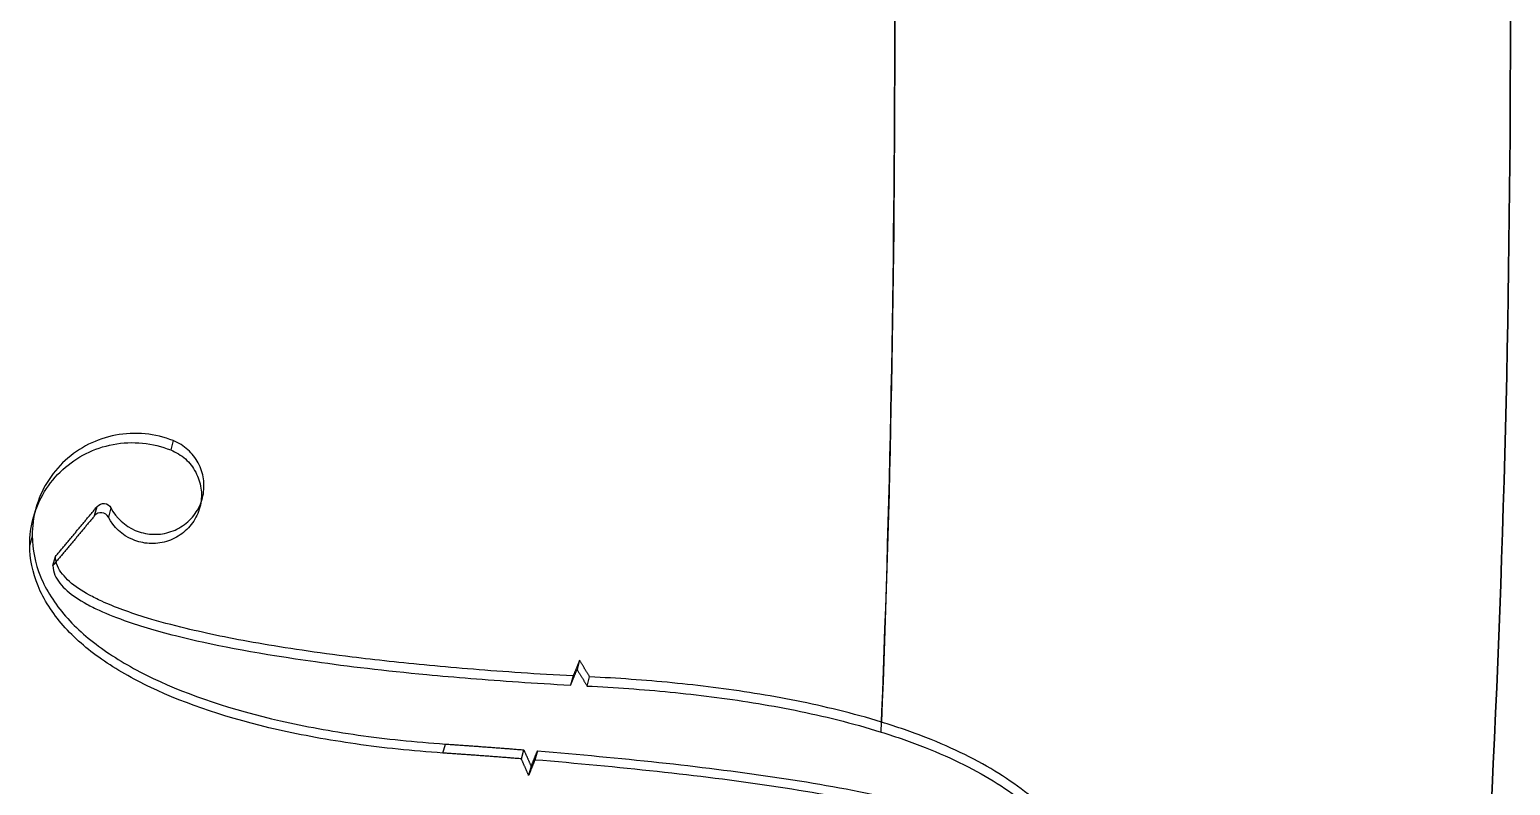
# Model space of a CAD drawing. Header units: millimetres. Extents: x -377 to 377, y -222 to 223.
# Drawn here: x -49.4 to 131.4, y -92.4 to -0.1 of the extents above; entities that cross this region are included whole.
import ezdxf

# ---------------------------------------------------------------- set-up
doc = ezdxf.new("R2010")
doc.units = ezdxf.units.MM
doc.layers.add('TOP_PLATE_ORIENTED', color=7, linetype='CONTINUOUS')

msp = doc.modelspace()

# ---------------------------------------------------------------- linework, layer by layer
at = {"layer": 'TOP_PLATE_ORIENTED'}
for p, q in [((-31.85, -50.29, -126.67), (-32.17, -51.43, -121.83)), ((-31.85, -50.29, -126.67), (-32.17, -51.43, -121.83)), ((-41.45, -59.45, -123.23), (-41.14, -58.33, -128.03)), ((-41.45, -59.45, -123.23), (-41.14, -58.33, -128.03)), ((-39.47, -58.5, -128.04), (-39.78, -59.63, -123.24)), ((-39.47, -58.5, -128.04), (-39.78, -59.63, -123.24)), ((-49.06, -61.92, -128.72), (-49.38, -63.05, -123.93)), ((-49.06, -61.92, -128.72), (-49.38, -63.05, -123.93)), ((-46.54, -65.56, -124.41), (-46.23, -64.44, -129.19)), ((-46.54, -65.56, -124.41), (-46.23, -64.44, -129.19)), ((17.74, -77.12, -129.84), (17.43, -78.24, -125.07)), ((17.74, -77.12, -129.84), (17.43, -78.24, -125.07)), ((16.96, -79.04, -130.25), (16.65, -80.16, -125.49)), ((16.96, -79.04, -130.25), (16.65, -80.16, -125.49)), ((18.66, -80.27, -125.39), (18.97, -79.15, -130.16)), ((18.66, -80.27, -125.39), (18.97, -79.15, -130.16)), ((1.05, -88.46, -128.39), (1.36, -87.36, -133.08)), ((1.05, -88.46, -128.39), (1.36, -87.36, -133.08)), ((10.64, -89.17, -127.88), (10.94, -88.07, -132.59)), ((10.64, -89.17, -127.88), (10.94, -88.07, -132.59)), ((12.6, -88.2, -132.5), (12.29, -89.31, -127.79)), ((12.6, -88.2, -132.5), (12.29, -89.31, -127.79)), ((11.83, -90.08, -133.02), (11.52, -91.19, -128.32)), ((11.83, -90.08, -133.02), (11.52, -91.19, -128.32))]:
    msp.add_line(p, q, dxfattribs=at)
for points, knots in [([(120.44, 187.83, -140.61), (124.08, 163.34, -135.72), (126.81, 133.91, -131.76), (128.63, 101.77, -129.07), (130.45, 69.63, -126.38), (131.36, 34.78, -124.97), (131.36, -0.07, -124.97), (131.36, -34.91, -124.97), (130.45, -69.76, -126.38), (128.63, -101.9, -129.07), (126.81, -134.04, -131.76), (124.08, -163.47, -135.72), (120.44, -187.97, -140.61)], [0, 0, 0, 0, 0.25, 0.25, 0.25, 0.5, 0.5, 0.5, 0.75, 0.75, 0.75, 1, 1, 1, 1]), ([(120.44, 187.83, -140.61), (124.08, 163.34, -135.72), (126.81, 133.91, -131.76), (128.63, 101.77, -129.07), (130.45, 69.63, -126.38), (131.36, 34.78, -124.97), (131.36, -0.07, -124.97), (131.36, -34.91, -124.97), (130.45, -69.76, -126.38), (128.63, -101.9, -129.07), (126.81, -134.04, -131.76), (124.08, -163.47, -135.72), (120.44, -187.97, -140.61)], [0, 0, 0, 0, 0.25, 0.25, 0.25, 0.5, 0.5, 0.5, 0.75, 0.75, 0.75, 1, 1, 1, 1]), ([(120.44, -187.97, -135.61), (124.08, -163.47, -130.72), (126.81, -134.04, -126.76), (128.63, -101.9, -124.07), (130.45, -69.76, -121.38), (131.36, -34.91, -119.97), (131.36, -0.07, -119.97), (131.36, 34.78, -119.97), (130.45, 69.63, -121.38), (128.63, 101.77, -124.07), (126.81, 133.91, -126.76), (124.08, 163.34, -130.72), (120.44, 187.83, -135.61)], [0, 0, 0, 0, 0.25, 0.25, 0.25, 0.5, 0.5, 0.5, 0.75, 0.75, 0.75, 1, 1, 1, 1]), ([(120.44, -187.97, -135.61), (124.08, -163.47, -130.72), (126.81, -134.04, -126.76), (128.63, -101.9, -124.07), (130.45, -69.76, -121.38), (131.36, -34.91, -119.97), (131.36, -0.07, -119.97), (131.36, 34.78, -119.97), (130.45, 69.63, -121.38), (128.63, 101.77, -124.07), (126.81, 133.91, -126.76), (124.08, 163.34, -130.72), (120.44, 187.83, -135.61)], [0, 0, 0, 0, 0.25, 0.25, 0.25, 0.5, 0.5, 0.5, 0.75, 0.75, 0.75, 1, 1, 1, 1]), ([(54.54, -85.89, -124.2), (55.65, -59.46, -120.44), (56.21, -29.77, -118.45), (56.21, -0.07, -118.45), (56.21, 29.63, -118.45), (55.65, 59.33, -120.44), (54.54, 85.76, -124.2)], [0, 0, 0, 0, 0.5, 0.5, 0.5, 1, 1, 1, 1]), ([(54.54, -85.89, -124.2), (55.65, -59.46, -120.44), (56.21, -29.77, -118.45), (56.21, -0.07, -118.45), (56.21, 29.63, -118.45), (55.65, 59.33, -120.44), (54.54, 85.76, -124.2)], [0, 0, 0, 0, 0.5, 0.5, 0.5, 1, 1, 1, 1]), ([(54.59, 84.54, -129.03), (55.67, 58.43, -125.38), (56.21, 29.18, -123.45), (56.21, -0.07, -123.45), (56.21, -29.31, -123.45), (55.67, -58.56, -125.38), (54.59, -84.68, -129.03)], [0, 0, 0, 0, 0.5, 0.5, 0.5, 1, 1, 1, 1]), ([(54.59, 84.54, -129.03), (55.67, 58.43, -125.38), (56.21, 29.18, -123.45), (56.21, -0.07, -123.45), (56.21, -29.31, -123.45), (55.67, -58.56, -125.38), (54.59, -84.68, -129.03)], [0, 0, 0, 0, 0.5, 0.5, 0.5, 1, 1, 1, 1]), ([(-49.38, -63.05, -123.93), (-49.39, -61.91, -123.72), (-49.24, -60.76, -123.51), (-48.93, -59.66, -123.32), (-48.63, -58.56, -123.12), (-48.17, -57.5, -122.94), (-47.56, -56.52, -122.77), (-46.96, -55.53, -122.61), (-46.2, -54.62, -122.45), (-45.34, -53.83, -122.33), (-44.49, -53.05, -122.2), (-43.52, -52.39, -122.09), (-42.49, -51.87, -122), (-41.46, -51.35, -121.92), (-40.36, -50.97, -121.85), (-39.19, -50.75, -121.81), (-38.03, -50.53, -121.77), (-36.8, -50.48, -121.75), (-35.61, -50.59, -121.75), (-34.42, -50.7, -121.75), (-33.26, -50.99, -121.78), (-32.17, -51.43, -121.83)], [0, 0, 0, 0, 0.142857, 0.142857, 0.142857, 0.285714, 0.285714, 0.285714, 0.428571, 0.428571, 0.428571, 0.571429, 0.571429, 0.571429, 0.714286, 0.714286, 0.714286, 0.857143, 0.857143, 0.857143, 1, 1, 1, 1]), ([(-49.38, -63.05, -123.93), (-49.39, -61.91, -123.72), (-49.24, -60.76, -123.51), (-48.93, -59.66, -123.32), (-48.63, -58.56, -123.12), (-48.17, -57.5, -122.94), (-47.56, -56.52, -122.77), (-46.96, -55.53, -122.61), (-46.2, -54.62, -122.45), (-45.34, -53.83, -122.33), (-44.49, -53.05, -122.2), (-43.52, -52.39, -122.09), (-42.49, -51.87, -122), (-41.46, -51.35, -121.92), (-40.36, -50.97, -121.85), (-39.19, -50.75, -121.81), (-38.03, -50.53, -121.77), (-36.8, -50.48, -121.75), (-35.61, -50.59, -121.75), (-34.42, -50.7, -121.75), (-33.26, -50.99, -121.78), (-32.17, -51.43, -121.83)], [0, 0, 0, 0, 0.142857, 0.142857, 0.142857, 0.285714, 0.285714, 0.285714, 0.428571, 0.428571, 0.428571, 0.571429, 0.571429, 0.571429, 0.714286, 0.714286, 0.714286, 0.857143, 0.857143, 0.857143, 1, 1, 1, 1]), ([(-31.85, -50.29, -126.67), (-32.95, -49.86, -126.62), (-34.11, -49.57, -126.59), (-35.3, -49.45, -126.59), (-36.49, -49.34, -126.58), (-37.72, -49.4, -126.6), (-38.89, -49.62, -126.65), (-40.06, -49.84, -126.69), (-41.16, -50.22, -126.75), (-42.19, -50.74, -126.84), (-43.22, -51.26, -126.92), (-44.18, -51.92, -127.03), (-45.04, -52.71, -127.15), (-45.9, -53.49, -127.28), (-46.65, -54.41, -127.42), (-47.25, -55.39, -127.59), (-47.86, -56.38, -127.75), (-48.32, -57.43, -127.93), (-48.62, -58.54, -128.12), (-48.93, -59.64, -128.31), (-49.08, -60.78, -128.51), (-49.06, -61.92, -128.72)], [0, 0, 0, 0, 0.142857, 0.142857, 0.142857, 0.285714, 0.285714, 0.285714, 0.428571, 0.428571, 0.428571, 0.571429, 0.571429, 0.571429, 0.714286, 0.714286, 0.714286, 0.857143, 0.857143, 0.857143, 1, 1, 1, 1]), ([(-31.85, -50.29, -126.67), (-32.95, -49.86, -126.62), (-34.11, -49.57, -126.59), (-35.3, -49.45, -126.59), (-36.49, -49.34, -126.58), (-37.72, -49.4, -126.6), (-38.89, -49.62, -126.65), (-40.06, -49.84, -126.69), (-41.16, -50.22, -126.75), (-42.19, -50.74, -126.84), (-43.22, -51.26, -126.92), (-44.18, -51.92, -127.03), (-45.04, -52.71, -127.15), (-45.9, -53.49, -127.28), (-46.65, -54.41, -127.42), (-47.25, -55.39, -127.59), (-47.86, -56.38, -127.75), (-48.32, -57.43, -127.93), (-48.62, -58.54, -128.12), (-48.93, -59.64, -128.31), (-49.08, -60.78, -128.51), (-49.06, -61.92, -128.72)], [0, 0, 0, 0, 0.142857, 0.142857, 0.142857, 0.285714, 0.285714, 0.285714, 0.428571, 0.428571, 0.428571, 0.571429, 0.571429, 0.571429, 0.714286, 0.714286, 0.714286, 0.857143, 0.857143, 0.857143, 1, 1, 1, 1]), ([(-39.47, -58.5, -128.04), (-38.84, -59.74, -128.25), (-37.76, -60.72, -128.41), (-36.49, -61.25, -128.5), (-35.86, -61.52, -128.54), (-35.18, -61.68, -128.56), (-34.49, -61.72, -128.56), (-33.79, -61.77, -128.56), (-33.07, -61.69, -128.53), (-32.39, -61.49, -128.49), (-31.71, -61.29, -128.44), (-31.06, -60.96, -128.37), (-30.49, -60.54, -128.29), (-29.92, -60.12, -128.21), (-29.43, -59.59, -128.11), (-29.04, -58.99, -128), (-28.66, -58.4, -127.89), (-28.38, -57.73, -127.77), (-28.23, -57.04, -127.66), (-28.09, -56.35, -127.54), (-28.07, -55.64, -127.43), (-28.16, -54.96, -127.32), (-28.26, -54.28, -127.21), (-28.48, -53.62, -127.12), (-28.8, -53.02, -127.03), (-29.13, -52.42, -126.94), (-29.56, -51.87, -126.87), (-30.07, -51.4, -126.8), (-30.59, -50.94, -126.74), (-31.19, -50.56, -126.7), (-31.85, -50.29, -126.67)], [0, 0, 0, 0, 0.181818, 0.181818, 0.181818, 0.272727, 0.272727, 0.272727, 0.363636, 0.363636, 0.363636, 0.454545, 0.454545, 0.454545, 0.545455, 0.545455, 0.545455, 0.636364, 0.636364, 0.636364, 0.727273, 0.727273, 0.727273, 0.818182, 0.818182, 0.818182, 0.909091, 0.909091, 0.909091, 1, 1, 1, 1]), ([(-39.47, -58.5, -128.04), (-38.84, -59.74, -128.25), (-37.76, -60.72, -128.41), (-36.49, -61.25, -128.5), (-35.86, -61.52, -128.54), (-35.18, -61.68, -128.56), (-34.49, -61.72, -128.56), (-33.79, -61.77, -128.56), (-33.07, -61.69, -128.53), (-32.39, -61.49, -128.49), (-31.71, -61.29, -128.44), (-31.06, -60.96, -128.37), (-30.49, -60.54, -128.29), (-29.92, -60.12, -128.21), (-29.43, -59.59, -128.11), (-29.04, -58.99, -128), (-28.66, -58.4, -127.89), (-28.38, -57.73, -127.77), (-28.23, -57.04, -127.66), (-28.09, -56.35, -127.54), (-28.07, -55.64, -127.43), (-28.16, -54.96, -127.32), (-28.26, -54.28, -127.21), (-28.48, -53.62, -127.12), (-28.8, -53.02, -127.03), (-29.13, -52.42, -126.94), (-29.56, -51.87, -126.87), (-30.07, -51.4, -126.8), (-30.59, -50.94, -126.74), (-31.19, -50.56, -126.7), (-31.85, -50.29, -126.67)], [0, 0, 0, 0, 0.181818, 0.181818, 0.181818, 0.272727, 0.272727, 0.272727, 0.363636, 0.363636, 0.363636, 0.454545, 0.454545, 0.454545, 0.545455, 0.545455, 0.545455, 0.636364, 0.636364, 0.636364, 0.727273, 0.727273, 0.727273, 0.818182, 0.818182, 0.818182, 0.909091, 0.909091, 0.909091, 1, 1, 1, 1]), ([(-32.17, -51.43, -121.83), (-31.51, -51.69, -121.86), (-30.9, -52.07, -121.91), (-30.38, -52.53, -121.98), (-29.87, -53, -122.04), (-29.44, -53.55, -122.12), (-29.12, -54.15, -122.21), (-28.79, -54.75, -122.29), (-28.58, -55.41, -122.4), (-28.48, -56.09, -122.5), (-28.38, -56.77, -122.61), (-28.4, -57.48, -122.73), (-28.55, -58.17, -122.85), (-28.69, -58.86, -122.97), (-28.97, -59.52, -123.09), (-29.35, -60.12, -123.2), (-29.74, -60.71, -123.31), (-30.23, -61.24, -123.41), (-30.8, -61.66, -123.5), (-31.37, -62.09, -123.58), (-32.02, -62.41, -123.65), (-32.7, -62.61, -123.7), (-33.38, -62.81, -123.75), (-34.1, -62.89, -123.77), (-34.79, -62.85, -123.77), (-35.49, -62.81, -123.77), (-36.17, -62.65, -123.75), (-36.8, -62.38, -123.71), (-38.07, -61.85, -123.62), (-39.15, -60.87, -123.45), (-39.78, -59.63, -123.24)], [0, 0, 0, 0, 0.090909, 0.090909, 0.090909, 0.181818, 0.181818, 0.181818, 0.272727, 0.272727, 0.272727, 0.363636, 0.363636, 0.363636, 0.454545, 0.454545, 0.454545, 0.545455, 0.545455, 0.545455, 0.636364, 0.636364, 0.636364, 0.727273, 0.727273, 0.727273, 0.818182, 0.818182, 0.818182, 1, 1, 1, 1]), ([(-32.17, -51.43, -121.83), (-31.51, -51.69, -121.86), (-30.9, -52.07, -121.91), (-30.38, -52.53, -121.98), (-29.87, -53, -122.04), (-29.44, -53.55, -122.12), (-29.12, -54.15, -122.21), (-28.79, -54.75, -122.29), (-28.58, -55.41, -122.4), (-28.48, -56.09, -122.5), (-28.38, -56.77, -122.61), (-28.4, -57.48, -122.73), (-28.55, -58.17, -122.85), (-28.69, -58.86, -122.97), (-28.97, -59.52, -123.09), (-29.35, -60.12, -123.2), (-29.74, -60.71, -123.31), (-30.23, -61.24, -123.41), (-30.8, -61.66, -123.5), (-31.37, -62.09, -123.58), (-32.02, -62.41, -123.65), (-32.7, -62.61, -123.7), (-33.38, -62.81, -123.75), (-34.1, -62.89, -123.77), (-34.79, -62.85, -123.77), (-35.49, -62.81, -123.77), (-36.17, -62.65, -123.75), (-36.8, -62.38, -123.71), (-38.07, -61.85, -123.62), (-39.15, -60.87, -123.45), (-39.78, -59.63, -123.24)], [0, 0, 0, 0, 0.090909, 0.090909, 0.090909, 0.181818, 0.181818, 0.181818, 0.272727, 0.272727, 0.272727, 0.363636, 0.363636, 0.363636, 0.454545, 0.454545, 0.454545, 0.545455, 0.545455, 0.545455, 0.636364, 0.636364, 0.636364, 0.727273, 0.727273, 0.727273, 0.818182, 0.818182, 0.818182, 1, 1, 1, 1]), ([(-39.78, -59.63, -123.24), (-39.92, -59.34, -123.19), (-40.23, -59.13, -123.16), (-40.57, -59.1, -123.15), (-40.9, -59.06, -123.15), (-41.24, -59.2, -123.18), (-41.45, -59.45, -123.23)], [0, 0, 0, 0, 0.5, 0.5, 0.5, 1, 1, 1, 1]), ([(-39.78, -59.63, -123.24), (-39.92, -59.34, -123.19), (-40.23, -59.13, -123.16), (-40.57, -59.1, -123.15), (-40.9, -59.06, -123.15), (-41.24, -59.2, -123.18), (-41.45, -59.45, -123.23)], [0, 0, 0, 0, 0.5, 0.5, 0.5, 1, 1, 1, 1]), ([(-41.14, -58.33, -128.03), (-40.93, -58.07, -127.98), (-40.59, -57.93, -127.95), (-40.25, -57.97, -127.96), (-39.92, -58, -127.96), (-39.61, -58.21, -127.99), (-39.47, -58.5, -128.04)], [0, 0, 0, 0, 0.5, 0.5, 0.5, 1, 1, 1, 1]), ([(-41.14, -58.33, -128.03), (-40.93, -58.07, -127.98), (-40.59, -57.93, -127.95), (-40.25, -57.97, -127.96), (-39.92, -58, -127.96), (-39.61, -58.21, -127.99), (-39.47, -58.5, -128.04)], [0, 0, 0, 0, 0.5, 0.5, 0.5, 1, 1, 1, 1]), ([(1.05, -88.46, -128.39), (-2.68, -88.21, -128.57), (-6.24, -87.83, -128.69), (-9.59, -87.35, -128.75), (-12.95, -86.87, -128.8), (-16.1, -86.29, -128.79), (-19.07, -85.62, -128.72), (-25, -84.27, -128.58), (-30.21, -82.54, -128.22), (-34.61, -80.44, -127.74), (-36.82, -79.39, -127.5), (-38.82, -78.24, -127.23), (-40.6, -77, -126.93), (-42.39, -75.75, -126.63), (-43.96, -74.4, -126.32), (-45.28, -72.89, -125.97), (-46.6, -71.37, -125.63), (-47.67, -69.7, -125.27), (-48.36, -68.04, -124.92), (-49.04, -66.38, -124.58), (-49.35, -64.74, -124.25), (-49.38, -63.05, -123.93)], [0, 0, 0, 0, 0.125, 0.125, 0.125, 0.25, 0.25, 0.25, 0.5, 0.5, 0.5, 0.625, 0.625, 0.625, 0.75, 0.75, 0.75, 0.875, 0.875, 0.875, 1, 1, 1, 1]), ([(1.05, -88.46, -128.39), (-2.68, -88.21, -128.57), (-6.24, -87.83, -128.69), (-9.59, -87.35, -128.75), (-12.95, -86.87, -128.8), (-16.1, -86.29, -128.79), (-19.07, -85.62, -128.72), (-25, -84.27, -128.58), (-30.21, -82.54, -128.22), (-34.61, -80.44, -127.74), (-36.82, -79.39, -127.5), (-38.82, -78.24, -127.23), (-40.6, -77, -126.93), (-42.39, -75.75, -126.63), (-43.96, -74.4, -126.32), (-45.28, -72.89, -125.97), (-46.6, -71.37, -125.63), (-47.67, -69.7, -125.27), (-48.36, -68.04, -124.92), (-49.04, -66.38, -124.58), (-49.35, -64.74, -124.25), (-49.38, -63.05, -123.93)], [0, 0, 0, 0, 0.125, 0.125, 0.125, 0.25, 0.25, 0.25, 0.5, 0.5, 0.5, 0.625, 0.625, 0.625, 0.75, 0.75, 0.75, 0.875, 0.875, 0.875, 1, 1, 1, 1]), ([(-49.06, -61.92, -128.72), (-49.04, -63.6, -129.03), (-48.74, -65.23, -129.35), (-48.06, -66.89, -129.68), (-47.37, -68.55, -130.02), (-46.31, -70.23, -130.38), (-44.99, -71.75, -130.71), (-43.67, -73.27, -131.05), (-42.09, -74.63, -131.36), (-40.3, -75.88, -131.65), (-38.51, -77.14, -131.94), (-36.51, -78.29, -132.21), (-34.3, -79.34, -132.44), (-29.89, -81.45, -132.92), (-24.68, -83.17, -133.27), (-18.75, -84.52, -133.4), (-15.78, -85.2, -133.47), (-12.62, -85.78, -133.48), (-9.28, -86.26, -133.43), (-5.92, -86.73, -133.37), (-2.37, -87.11, -133.26), (1.36, -87.36, -133.08)], [0, 0, 0, 0, 0.125, 0.125, 0.125, 0.25, 0.25, 0.25, 0.375, 0.375, 0.375, 0.5, 0.5, 0.5, 0.75, 0.75, 0.75, 0.875, 0.875, 0.875, 1, 1, 1, 1]), ([(-49.06, -61.92, -128.72), (-49.04, -63.6, -129.03), (-48.74, -65.23, -129.35), (-48.06, -66.89, -129.68), (-47.37, -68.55, -130.02), (-46.31, -70.23, -130.38), (-44.99, -71.75, -130.71), (-43.67, -73.27, -131.05), (-42.09, -74.63, -131.36), (-40.3, -75.88, -131.65), (-38.51, -77.14, -131.94), (-36.51, -78.29, -132.21), (-34.3, -79.34, -132.44), (-29.89, -81.45, -132.92), (-24.68, -83.17, -133.27), (-18.75, -84.52, -133.4), (-15.78, -85.2, -133.47), (-12.62, -85.78, -133.48), (-9.28, -86.26, -133.43), (-5.92, -86.73, -133.37), (-2.37, -87.11, -133.26), (1.36, -87.36, -133.08)], [0, 0, 0, 0, 0.125, 0.125, 0.125, 0.25, 0.25, 0.25, 0.375, 0.375, 0.375, 0.5, 0.5, 0.5, 0.75, 0.75, 0.75, 0.875, 0.875, 0.875, 1, 1, 1, 1]), ([(16.96, -79.04, -130.25), (14.76, -78.92, -130.35), (12.64, -78.8, -130.44), (10.61, -78.66, -130.52), (6.55, -78.39, -130.68), (2.84, -78.08, -130.8), (-0.58, -77.76, -130.9), (-4, -77.43, -130.99), (-7.14, -77.09, -131.05), (-10.02, -76.73, -131.08), (-14.35, -76.2, -131.13), (-18.12, -75.63, -131.12), (-21.47, -75.05, -131.08), (-24.81, -74.47, -131.04), (-27.72, -73.86, -130.97), (-30.3, -73.24, -130.87), (-32.01, -72.83, -130.81), (-33.58, -72.4, -130.74), (-35, -71.97, -130.66), (-37.14, -71.32, -130.55), (-38.98, -70.64, -130.42), (-40.58, -69.91, -130.27), (-41.12, -69.66, -130.22), (-41.62, -69.41, -130.17), (-42.09, -69.15, -130.12), (-43.04, -68.63, -130.02), (-43.86, -68.09, -129.91), (-44.51, -67.51, -129.79), (-44.84, -67.22, -129.73), (-45.13, -66.91, -129.67), (-45.38, -66.59, -129.61), (-45.63, -66.28, -129.55), (-45.85, -65.95, -129.48), (-46, -65.59, -129.41), (-46.14, -65.23, -129.34), (-46.22, -64.85, -129.27), (-46.23, -64.44, -129.19)], [0, 0, 0, 0, 0.045455, 0.045455, 0.045455, 0.136364, 0.136364, 0.136364, 0.227273, 0.227273, 0.227273, 0.363636, 0.363636, 0.363636, 0.5, 0.5, 0.5, 0.590909, 0.590909, 0.590909, 0.727273, 0.727273, 0.727273, 0.772727, 0.772727, 0.772727, 0.863636, 0.863636, 0.863636, 0.909091, 0.909091, 0.909091, 0.954545, 0.954545, 0.954545, 1, 1, 1, 1]), ([(16.96, -79.04, -130.25), (14.76, -78.92, -130.35), (12.64, -78.8, -130.44), (10.61, -78.66, -130.52), (6.55, -78.39, -130.68), (2.84, -78.08, -130.8), (-0.58, -77.76, -130.9), (-4, -77.43, -130.99), (-7.14, -77.09, -131.05), (-10.02, -76.73, -131.08), (-14.35, -76.2, -131.13), (-18.12, -75.63, -131.12), (-21.47, -75.05, -131.08), (-24.81, -74.47, -131.04), (-27.72, -73.86, -130.97), (-30.3, -73.24, -130.87), (-32.01, -72.83, -130.81), (-33.58, -72.4, -130.74), (-35, -71.97, -130.66), (-37.14, -71.32, -130.55), (-38.98, -70.64, -130.42), (-40.58, -69.91, -130.27), (-41.12, -69.66, -130.22), (-41.62, -69.41, -130.17), (-42.09, -69.15, -130.12), (-43.04, -68.63, -130.02), (-43.86, -68.09, -129.91), (-44.51, -67.51, -129.79), (-44.84, -67.22, -129.73), (-45.13, -66.91, -129.67), (-45.38, -66.59, -129.61), (-45.63, -66.28, -129.55), (-45.85, -65.95, -129.48), (-46, -65.59, -129.41), (-46.14, -65.23, -129.34), (-46.22, -64.85, -129.27), (-46.23, -64.44, -129.19)], [0, 0, 0, 0, 0.045455, 0.045455, 0.045455, 0.136364, 0.136364, 0.136364, 0.227273, 0.227273, 0.227273, 0.363636, 0.363636, 0.363636, 0.5, 0.5, 0.5, 0.590909, 0.590909, 0.590909, 0.727273, 0.727273, 0.727273, 0.772727, 0.772727, 0.772727, 0.863636, 0.863636, 0.863636, 0.909091, 0.909091, 0.909091, 0.954545, 0.954545, 0.954545, 1, 1, 1, 1]), ([(-46.54, -65.56, -124.41), (-46.53, -65.97, -124.49), (-46.45, -66.36, -124.57), (-46.3, -66.71, -124.64), (-46.16, -67.07, -124.71), (-45.94, -67.4, -124.78), (-45.69, -67.72, -124.84), (-45.43, -68.03, -124.91), (-45.14, -68.34, -124.97), (-44.82, -68.63, -125.03), (-44.16, -69.21, -125.15), (-43.35, -69.74, -125.26), (-42.4, -70.26, -125.37), (-41.93, -70.52, -125.42), (-41.43, -70.77, -125.47), (-40.89, -71.02, -125.52), (-39.83, -71.51, -125.62), (-38.65, -71.97, -125.71), (-37.36, -72.42, -125.8), (-35.41, -73.09, -125.93), (-33.19, -73.73, -126.04), (-30.62, -74.35, -126.14), (-26.33, -75.38, -126.3), (-21.11, -76.37, -126.4), (-14.5, -77.29, -126.38), (-10.53, -77.85, -126.37), (-6.04, -78.38, -126.3), (-0.91, -78.87, -126.16), (0.81, -79.03, -126.11), (2.59, -79.19, -126.06), (4.46, -79.34, -125.99), (6.32, -79.49, -125.93), (8.27, -79.64, -125.85), (10.29, -79.77, -125.77), (12.33, -79.91, -125.68), (14.44, -80.04, -125.59), (16.65, -80.16, -125.49)], [0, 0, 0, 0, 0.045455, 0.045455, 0.045455, 0.090909, 0.090909, 0.090909, 0.136364, 0.136364, 0.136364, 0.227273, 0.227273, 0.227273, 0.272727, 0.272727, 0.272727, 0.363636, 0.363636, 0.363636, 0.5, 0.5, 0.5, 0.727273, 0.727273, 0.727273, 0.863636, 0.863636, 0.863636, 0.909091, 0.909091, 0.909091, 0.954545, 0.954545, 0.954545, 1, 1, 1, 1]), ([(-46.54, -65.56, -124.41), (-46.53, -65.97, -124.49), (-46.45, -66.36, -124.57), (-46.3, -66.71, -124.64), (-46.16, -67.07, -124.71), (-45.94, -67.4, -124.78), (-45.69, -67.72, -124.84), (-45.43, -68.03, -124.91), (-45.14, -68.34, -124.97), (-44.82, -68.63, -125.03), (-44.16, -69.21, -125.15), (-43.35, -69.74, -125.26), (-42.4, -70.26, -125.37), (-41.93, -70.52, -125.42), (-41.43, -70.77, -125.47), (-40.89, -71.02, -125.52), (-39.83, -71.51, -125.62), (-38.65, -71.97, -125.71), (-37.36, -72.42, -125.8), (-35.41, -73.09, -125.93), (-33.19, -73.73, -126.04), (-30.62, -74.35, -126.14), (-26.33, -75.38, -126.3), (-21.11, -76.37, -126.4), (-14.5, -77.29, -126.38), (-10.53, -77.85, -126.37), (-6.04, -78.38, -126.3), (-0.91, -78.87, -126.16), (0.81, -79.03, -126.11), (2.59, -79.19, -126.06), (4.46, -79.34, -125.99), (6.32, -79.49, -125.93), (8.27, -79.64, -125.85), (10.29, -79.77, -125.77), (12.33, -79.91, -125.68), (14.44, -80.04, -125.59), (16.65, -80.16, -125.49)], [0, 0, 0, 0, 0.045455, 0.045455, 0.045455, 0.090909, 0.090909, 0.090909, 0.136364, 0.136364, 0.136364, 0.227273, 0.227273, 0.227273, 0.272727, 0.272727, 0.272727, 0.363636, 0.363636, 0.363636, 0.5, 0.5, 0.5, 0.727273, 0.727273, 0.727273, 0.863636, 0.863636, 0.863636, 0.909091, 0.909091, 0.909091, 0.954545, 0.954545, 0.954545, 1, 1, 1, 1]), ([(54.59, -84.68, -129.03), (52.84, -84.14, -129.05), (51.1, -83.65, -129.08), (49.36, -83.23, -129.11), (45.9, -82.37, -129.18), (42.49, -81.71, -129.26), (39.11, -81.17, -129.37), (35.73, -80.63, -129.47), (32.39, -80.21, -129.59), (29.05, -79.88, -129.72), (25.71, -79.55, -129.85), (22.36, -79.32, -130), (18.97, -79.15, -130.16)], [0, 0, 0, 0, 0.142857, 0.142857, 0.142857, 0.428571, 0.428571, 0.428571, 0.714286, 0.714286, 0.714286, 1, 1, 1, 1]), ([(54.59, -84.68, -129.03), (52.84, -84.14, -129.05), (51.1, -83.65, -129.08), (49.36, -83.23, -129.11), (45.9, -82.37, -129.18), (42.49, -81.71, -129.26), (39.11, -81.17, -129.37), (35.73, -80.63, -129.47), (32.39, -80.21, -129.59), (29.05, -79.88, -129.72), (25.71, -79.55, -129.85), (22.36, -79.32, -130), (18.97, -79.15, -130.16)], [0, 0, 0, 0, 0.142857, 0.142857, 0.142857, 0.428571, 0.428571, 0.428571, 0.714286, 0.714286, 0.714286, 1, 1, 1, 1]), ([(18.66, -80.27, -125.39), (20.36, -80.35, -125.31), (22.06, -80.46, -125.23), (23.75, -80.58, -125.15), (27.13, -80.83, -125), (30.48, -81.15, -124.86), (33.86, -81.58, -124.74), (37.23, -82.01, -124.61), (40.62, -82.55, -124.5), (44.06, -83.24, -124.41), (47.5, -83.94, -124.32), (51, -84.79, -124.25), (54.54, -85.89, -124.2)], [0, 0, 0, 0, 0.142857, 0.142857, 0.142857, 0.428571, 0.428571, 0.428571, 0.714286, 0.714286, 0.714286, 1, 1, 1, 1]), ([(18.66, -80.27, -125.39), (20.36, -80.35, -125.31), (22.06, -80.46, -125.23), (23.75, -80.58, -125.15), (27.13, -80.83, -125), (30.48, -81.15, -124.86), (33.86, -81.58, -124.74), (37.23, -82.01, -124.61), (40.62, -82.55, -124.5), (44.06, -83.24, -124.41), (47.5, -83.94, -124.32), (51, -84.79, -124.25), (54.54, -85.89, -124.2)], [0, 0, 0, 0, 0.142857, 0.142857, 0.142857, 0.428571, 0.428571, 0.428571, 0.714286, 0.714286, 0.714286, 1, 1, 1, 1]), ([(81.57, -110.83, -131.17), (81.56, -109.46, -130.98), (81.42, -108.12, -130.81), (81.15, -106.81, -130.65), (80.89, -105.51, -130.49), (80.49, -104.23, -130.34), (79.98, -103, -130.21), (79.46, -101.78, -130.08), (78.83, -100.61, -129.96), (78.08, -99.49, -129.85), (77.34, -98.37, -129.74), (76.48, -97.3, -129.64), (75.54, -96.3, -129.56), (73.66, -94.3, -129.39), (71.47, -92.57, -129.26), (68.91, -90.96, -129.17), (67.62, -90.15, -129.12), (66.24, -89.39, -129.09), (64.77, -88.65, -129.06), (63.29, -87.92, -129.03), (61.71, -87.23, -129.02), (60.02, -86.56, -129.01), (58.32, -85.9, -129.01), (56.52, -85.27, -129.01), (54.59, -84.68, -129.03)], [0, 0, 0, 0, 0.111111, 0.111111, 0.111111, 0.222222, 0.222222, 0.222222, 0.333333, 0.333333, 0.333333, 0.444444, 0.444444, 0.444444, 0.666667, 0.666667, 0.666667, 0.777778, 0.777778, 0.777778, 0.888889, 0.888889, 0.888889, 1, 1, 1, 1]), ([(81.57, -110.83, -131.17), (81.56, -109.46, -130.98), (81.42, -108.12, -130.81), (81.15, -106.81, -130.65), (80.89, -105.51, -130.49), (80.49, -104.23, -130.34), (79.98, -103, -130.21), (79.46, -101.78, -130.08), (78.83, -100.61, -129.96), (78.08, -99.49, -129.85), (77.34, -98.37, -129.74), (76.48, -97.3, -129.64), (75.54, -96.3, -129.56), (73.66, -94.3, -129.39), (71.47, -92.57, -129.26), (68.91, -90.96, -129.17), (67.62, -90.15, -129.12), (66.24, -89.39, -129.09), (64.77, -88.65, -129.06), (63.29, -87.92, -129.03), (61.71, -87.23, -129.02), (60.02, -86.56, -129.01), (58.32, -85.9, -129.01), (56.52, -85.27, -129.01), (54.59, -84.68, -129.03)], [0, 0, 0, 0, 0.111111, 0.111111, 0.111111, 0.222222, 0.222222, 0.222222, 0.333333, 0.333333, 0.333333, 0.444444, 0.444444, 0.444444, 0.666667, 0.666667, 0.666667, 0.777778, 0.777778, 0.777778, 0.888889, 0.888889, 0.888889, 1, 1, 1, 1]), ([(54.54, -85.89, -124.2), (56.45, -86.49, -124.18), (58.24, -87.12, -124.17), (59.91, -87.78, -124.18), (61.59, -88.45, -124.18), (63.16, -89.14, -124.2), (64.62, -89.87, -124.22), (67.55, -91.34, -124.28), (70.08, -92.93, -124.37), (72.26, -94.7, -124.5), (73.36, -95.58, -124.56), (74.37, -96.51, -124.63), (75.29, -97.51, -124.72), (76.22, -98.5, -124.8), (77.07, -99.57, -124.9), (77.81, -100.68, -125.01), (78.55, -101.8, -125.12), (79.17, -102.96, -125.24), (79.68, -104.18, -125.38), (80.19, -105.4, -125.51), (80.58, -106.67, -125.66), (80.85, -107.97, -125.82), (81.11, -109.27, -125.98), (81.24, -110.6, -126.16), (81.25, -111.96, -126.34)], [0, 0, 0, 0, 0.111111, 0.111111, 0.111111, 0.222222, 0.222222, 0.222222, 0.444444, 0.444444, 0.444444, 0.555556, 0.555556, 0.555556, 0.666667, 0.666667, 0.666667, 0.777778, 0.777778, 0.777778, 0.888889, 0.888889, 0.888889, 1, 1, 1, 1]), ([(54.54, -85.89, -124.2), (56.45, -86.49, -124.18), (58.24, -87.12, -124.17), (59.91, -87.78, -124.18), (61.59, -88.45, -124.18), (63.16, -89.14, -124.2), (64.62, -89.87, -124.22), (67.55, -91.34, -124.28), (70.08, -92.93, -124.37), (72.26, -94.7, -124.5), (73.36, -95.58, -124.56), (74.37, -96.51, -124.63), (75.29, -97.51, -124.72), (76.22, -98.5, -124.8), (77.07, -99.57, -124.9), (77.81, -100.68, -125.01), (78.55, -101.8, -125.12), (79.17, -102.96, -125.24), (79.68, -104.18, -125.38), (80.19, -105.4, -125.51), (80.58, -106.67, -125.66), (80.85, -107.97, -125.82), (81.11, -109.27, -125.98), (81.24, -110.6, -126.16), (81.25, -111.96, -126.34)], [0, 0, 0, 0, 0.111111, 0.111111, 0.111111, 0.222222, 0.222222, 0.222222, 0.444444, 0.444444, 0.444444, 0.555556, 0.555556, 0.555556, 0.666667, 0.666667, 0.666667, 0.777778, 0.777778, 0.777778, 0.888889, 0.888889, 0.888889, 1, 1, 1, 1]), ([(12.6, -88.2, -132.5), (17.69, -88.62, -132.23), (22.63, -89.09, -131.95), (27.41, -89.6, -131.69), (32.19, -90.12, -131.42), (36.81, -90.69, -131.17), (41.28, -91.35, -130.95), (45.75, -92.01, -130.72), (50.05, -92.75, -130.53), (54.2, -93.64, -130.37)], [0, 0, 0, 0, 0.333333, 0.333333, 0.333333, 0.666667, 0.666667, 0.666667, 1, 1, 1, 1]), ([(12.6, -88.2, -132.5), (17.69, -88.62, -132.23), (22.63, -89.09, -131.95), (27.41, -89.6, -131.69), (32.19, -90.12, -131.42), (36.81, -90.69, -131.17), (41.28, -91.35, -130.95), (45.75, -92.01, -130.72), (50.05, -92.75, -130.53), (54.2, -93.64, -130.37)], [0, 0, 0, 0, 0.333333, 0.333333, 0.333333, 0.666667, 0.666667, 0.666667, 1, 1, 1, 1]), ([(54.14, -94.83, -125.56), (49.98, -93.92, -125.73), (45.65, -93.17, -125.93), (41.16, -92.5, -126.17), (36.67, -91.83, -126.4), (32.01, -91.25, -126.66), (27.2, -90.73, -126.94), (22.39, -90.2, -127.21), (17.42, -89.73, -127.51), (12.29, -89.31, -127.79)], [0, 0, 0, 0, 0.333333, 0.333333, 0.333333, 0.666667, 0.666667, 0.666667, 1, 1, 1, 1]), ([(54.14, -94.83, -125.56), (49.98, -93.92, -125.73), (45.65, -93.17, -125.93), (41.16, -92.5, -126.17), (36.67, -91.83, -126.4), (32.01, -91.25, -126.66), (27.2, -90.73, -126.94), (22.39, -90.2, -127.21), (17.42, -89.73, -127.51), (12.29, -89.31, -127.79)], [0, 0, 0, 0, 0.333333, 0.333333, 0.333333, 0.666667, 0.666667, 0.666667, 1, 1, 1, 1])]:
    msp.add_open_spline(points, degree=3, knots=knots, dxfattribs=at)
for points in [[(-41.45, -59.45, -123.23), (-43.97, -62.49, -123.78), (-46.54, -65.56, -124.41)], [(-41.45, -59.45, -123.23), (-43.97, -62.49, -123.78), (-46.54, -65.56, -124.41)], [(-46.23, -64.44, -129.19), (-43.66, -61.36, -128.57), (-41.14, -58.33, -128.03)], [(-46.23, -64.44, -129.19), (-43.66, -61.36, -128.57), (-41.14, -58.33, -128.03)], [(17.74, -77.12, -129.84), (17.35, -78.09, -130.04), (16.96, -79.04, -130.25)], [(17.74, -77.12, -129.84), (17.35, -78.09, -130.04), (16.96, -79.04, -130.25)], [(18.97, -79.15, -130.16), (18.36, -78.14, -130), (17.74, -77.12, -129.84)], [(18.97, -79.15, -130.16), (18.36, -78.14, -130), (17.74, -77.12, -129.84)], [(16.65, -80.16, -125.49), (17.04, -79.21, -125.27), (17.43, -78.24, -125.07)], [(16.65, -80.16, -125.49), (17.04, -79.21, -125.27), (17.43, -78.24, -125.07)], [(17.43, -78.24, -125.07), (18.05, -79.26, -125.23), (18.66, -80.27, -125.39)], [(17.43, -78.24, -125.07), (18.05, -79.26, -125.23), (18.66, -80.27, -125.39)], [(10.64, -89.17, -127.88), (5.78, -88.78, -128.15), (1.05, -88.46, -128.39)], [(10.64, -89.17, -127.88), (5.78, -88.78, -128.15), (1.05, -88.46, -128.39)], [(1.36, -87.36, -133.08), (6.08, -87.68, -132.85), (10.94, -88.07, -132.59)], [(1.36, -87.36, -133.08), (6.08, -87.68, -132.85), (10.94, -88.07, -132.59)], [(10.94, -88.07, -132.59), (11.38, -89.07, -132.8), (11.83, -90.08, -133.02)], [(10.94, -88.07, -132.59), (11.38, -89.07, -132.8), (11.83, -90.08, -133.02)], [(11.83, -90.08, -133.02), (12.21, -89.15, -132.76), (12.6, -88.2, -132.5)], [(11.83, -90.08, -133.02), (12.21, -89.15, -132.76), (12.6, -88.2, -132.5)], [(11.52, -91.19, -128.32), (11.08, -90.18, -128.1), (10.64, -89.17, -127.88)], [(11.52, -91.19, -128.32), (11.08, -90.18, -128.1), (10.64, -89.17, -127.88)], [(12.29, -89.31, -127.79), (11.91, -90.25, -128.05), (11.52, -91.19, -128.32)], [(12.29, -89.31, -127.79), (11.91, -90.25, -128.05), (11.52, -91.19, -128.32)]]:
    msp.add_open_spline(points, degree=2, dxfattribs=at)

doc.saveas('drawing.dxf')
